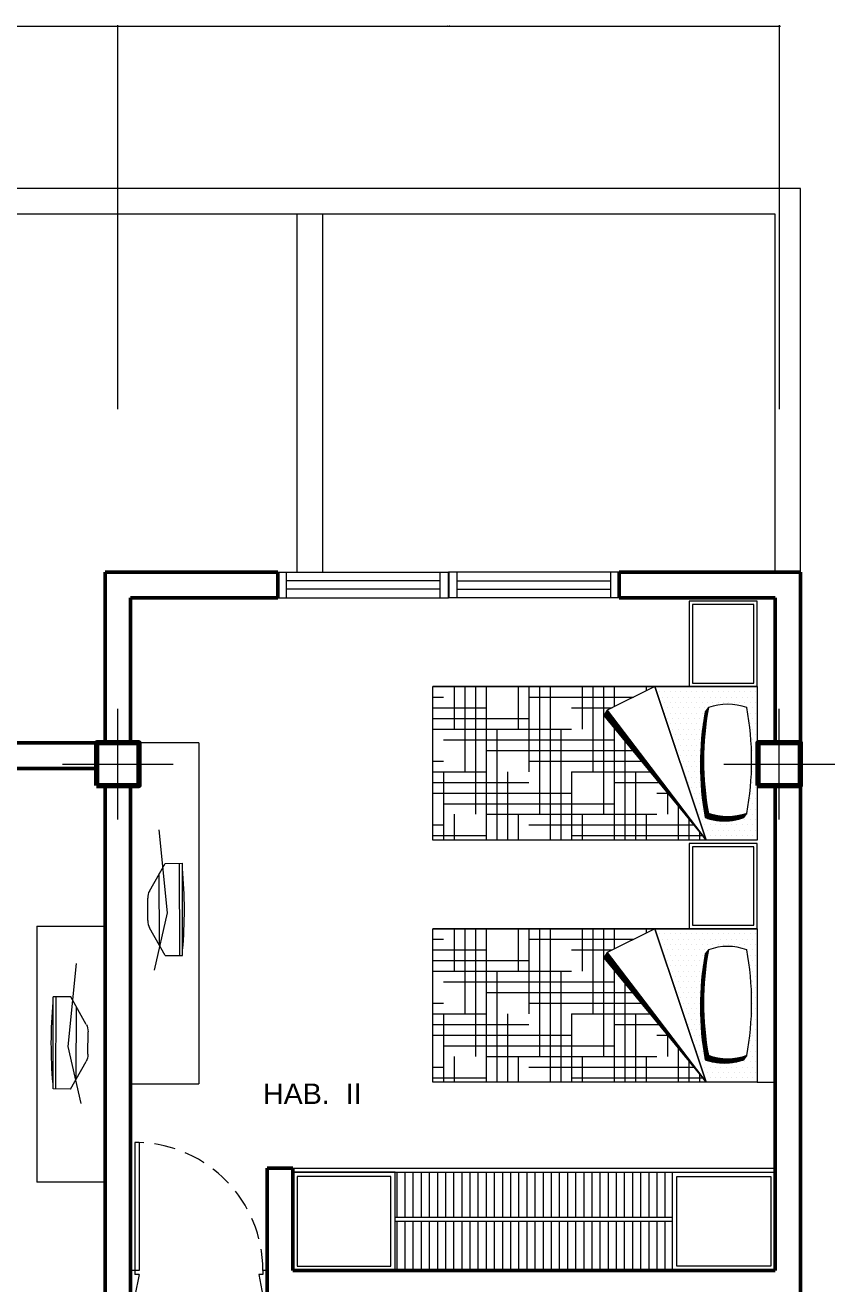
# Model space of a CAD drawing. Extents: x -454308 to 890911, y -14103 to 1343694.
# Drawn here: x 205667.9 to 205810.2, y 659049.2 to 659270.5 of the extents above; entities that cross this region are included whole.
import ezdxf

# ---------------------------------------------------------------- set-up
doc = ezdxf.new("R2010")
doc.units = 0
doc.header["$MEASUREMENT"] = 0
doc.header["$PDMODE"] = 32
doc.linetypes.add('HIDDEN2', pattern=[0.1875, 0.125, -0.0625])
for name, color, linetype, lineweight in [('columnas', 1, 'Continuous', 70), ('cotas', 142, 'Continuous', 9), ('EJES', 8, 'Continuous', 5), ('Mobiliario', 7, 'Continuous', 9), ('paredes', 20, 'Continuous', 50), ('PUERTAS', 7, 'Continuous', 20), ('TEXTO', 7, 'Continuous', 15), ('textura', 250, 'Continuous', 13), ('VENTANAS', 7, 'Continuous', 20)]:
    doc.layers.add(name, color=color, linetype=linetype, lineweight=lineweight)
doc.styles.add('ARIAL', font='arial.ttf')
doc.styles.add('gama_50_s', font='arial.ttf', dxfattribs={"height": 0.14})
doc.dimstyles.new('OI_1-50', dxfattribs={"dimtxt": 4, "dimasz": 0.08, "dimexe": 0.25, "dimexo": 0.25, "dimgap": 0.05, "dimtad": 2, "dimzin": 4, "dimtxsty": 'gama_50_s', "dimblk": 'ARCHTICK', "dimcen": 0.05, "dimdle": 0.2, "dimclrd": 256, "dimclre": 256, "dimclrt": 256, "dimadec": 4, "dimazin": 0, "dimtfac": 0.5, "dimtix": 1, "dimtmove": 1, "dimatfit": 3, "dimldrblk": 'DOTSMALL', "dimfxl": 0.05, "dimlwd": -1, "dimlwe": -1, "dimarcsym": 0})

# ---------------------------------------------------------------- blocks, each defined once
blk = doc.blocks.new('Plt-Pta-080-izq-x15')
at = {"layer": 'PUERTAS'}
for p, q in [((-0.775, 0.7496), (-0.775, 0)), ((-0.75, 0.7496), (-0.775, 0.7496)), ((-0.75, 0.7496), (-0.75, 0)), ((-0.775, 0), (-0.8, 0)), ((-0.775, 0), (-0.775, -0.025)), ((-0.75, 0), (-0.775, 0)), ((-0.025, 0), (-0.025, -0.025)), ((0, 0), (-0.025, 0)), ((-0.75, -0.025), (-0.775, -0.025)), ((-0.75, -0.025), (-0.775, -0.15)), ((-0.025, -0.025), (-0.05, -0.025)), ((-0.05, -0.025), (-0.025, -0.15)), ((-0.775, -0.15), (-0.8, -0.15)), ((0, -0.15), (-0.025, -0.15))]:
    blk.add_line(p, q, dxfattribs=at)
at = {"layer": 'PUERTAS', "linetype": 'HIDDEN2'}
blk.add_arc((-0.775, 0), 0.75, 0, 88.08979, dxfattribs=at)
blk = doc.blocks.new('*X394')
at = {"color": 0}
for p, q in [((8.375, 5), (8.375, 5.7694)), ((8.2675, 5.6875), (8.4007, 5.6875)), ((8.3125, 4.75), (8.3125, 5.7218)), ((8.3496, 5.75), (8.4007, 5.75)), ((8.1854, 5.625), (8.4007, 5.625)), ((8.1033, 5.5625), (8.25, 5.5625)), ((8.125, 5.5), (8.125, 5.579)), ((8, 5), (8, 5.4839)), ((8.0625, 5.25), (8.0625, 5.5314)), ((8.25, 4.5), (8.25, 5.5)), ((7.5007, 5.4375), (7.5262, 5.4375)), ((7.875, 4.5), (7.875, 5.3887)), ((7.9375, 4.75), (7.9375, 5.4363)), ((8.25, 5.4375), (8.4007, 5.4375)), ((7.5625, 4.75), (7.5625, 5.3644)), ((8, 5.375), (8.4007, 5.375)), ((7.5007, 5.25), (7.6193, 5.25)), ((7.6928, 5.25), (8.4007, 5.25)), ((7.7749, 5.3125), (8.4007, 5.3125)), ((7.8125, 4.25), (7.8125, 5.25)), ((8.1875, 4.25), (8.1875, 5.25)), ((7.5007, 5.1875), (8.25, 5.1875)), ((7.625, 5), (7.625, 5.2386)), ((7.5007, 5.125), (8, 5.125)), ((7.5007, 5.0625), (7.75, 5.0625)), ((8.25, 5.0625), (8.4007, 5.0625)), ((7.75, 4.1889), (7.75, 5)), ((8, 5), (8.4007, 5)), ((8.125, 4.1889), (8.125, 5)), ((7.5007, 4.875), (8.4007, 4.875)), ((7.75, 4.9375), (8.4007, 4.9375)), ((7.5007, 4.8125), (8.25, 4.8125)), ((7.5007, 4.75), (8, 4.75)), ((7.6875, 4.1889), (7.6875, 4.75)), ((8.0625, 4.1889), (8.0625, 4.75)), ((7.5007, 4.6875), (7.75, 4.6875)), ((8.25, 4.6875), (8.4007, 4.6875)), ((8, 4.625), (8.4007, 4.625)), ((7.75, 4.5625), (8.4007, 4.5625)), ((7.5007, 4.5), (8.4007, 4.5)), ((7.5007, 4.4375), (8.25, 4.4375)), ((7.625, 4.1889), (7.625, 4.5)), ((8, 4.1889), (8, 4.5)), ((8.375, 4.1889), (8.375, 4.5)), ((7.5007, 4.375), (8, 4.375)), ((7.5007, 4.3125), (7.75, 4.3125)), ((8.25, 4.3125), (8.4007, 4.3125)), ((7.5625, 4.1889), (7.5625, 4.25)), ((7.9375, 4.1889), (7.9375, 4.25)), ((8, 4.25), (8.4007, 4.25)), ((8.3125, 4.1889), (8.3125, 4.25))]:
    blk.add_line(p, q, dxfattribs=at)
blk = doc.blocks.new('*X393')
at = {"color": 0}
for p, q in [((7.53125, 6.078125), (7.53125, 6.078125)), ((7.5625, 6.0625), (7.5625, 6.0625)), ((7.59375, 6.078125), (7.59375, 6.078125)), ((7.625, 6.0625), (7.625, 6.0625)), ((7.65625, 6.078125), (7.65625, 6.078125)), ((7.6875, 6.0625), (7.6875, 6.0625)), ((7.71875, 6.078125), (7.71875, 6.078125)), ((7.75, 6.0625), (7.75, 6.0625)), ((7.78125, 6.078125), (7.78125, 6.078125)), ((7.8125, 6.0625), (7.8125, 6.0625)), ((7.84375, 6.078125), (7.84375, 6.078125)), ((7.875, 6.0625), (7.875, 6.0625)), ((7.90625, 6.078125), (7.90625, 6.078125)), ((7.9375, 6.0625), (7.9375, 6.0625)), ((7.96875, 6.078125), (7.96875, 6.078125)), ((8, 6.0625), (8, 6.0625)), ((8.03125, 6.078125), (8.03125, 6.078125)), ((8.0625, 6.0625), (8.0625, 6.0625)), ((8.09375, 6.078125), (8.09375, 6.078125)), ((8.125, 6.0625), (8.125, 6.0625)), ((8.15625, 6.078125), (8.15625, 6.078125)), ((8.1875, 6.0625), (8.1875, 6.0625)), ((8.21875, 6.078125), (8.21875, 6.078125)), ((8.25, 6.0625), (8.25, 6.0625)), ((8.28125, 6.078125), (8.28125, 6.078125)), ((8.3125, 6.0625), (8.3125, 6.0625)), ((8.34375, 6.078125), (8.34375, 6.078125)), ((8.375, 6.0625), (8.375, 6.0625)), ((7.53125, 6.046875), (7.53125, 6.046875)), ((7.53125, 6.015625), (7.53125, 6.015625)), ((7.53125, 5.984375), (7.53125, 5.984375)), ((7.5625, 6.03125), (7.5625, 6.03125)), ((7.5625, 6), (7.5625, 6)), ((7.59375, 6.046875), (7.59375, 6.046875)), ((7.59375, 6.015625), (7.59375, 6.015625)), ((7.59375, 5.984375), (7.59375, 5.984375)), ((7.625, 6.03125), (7.625, 6.03125)), ((7.65625, 6.046875), (7.65625, 6.046875)), ((7.71875, 6.046875), (7.71875, 6.046875)), ((8.15625, 6.046875), (8.15625, 6.046875)), ((8.21875, 6.046875), (8.21875, 6.046875)), ((8.25, 6.03125), (8.25, 6.03125)), ((8.28125, 6.046875), (8.28125, 6.046875)), ((8.28125, 6.015625), (8.28125, 6.015625)), ((8.28125, 5.984375), (8.28125, 5.984375)), ((8.3125, 6.03125), (8.3125, 6.03125)), ((8.3125, 6), (8.3125, 6)), ((8.34375, 6.046875), (8.34375, 6.046875)), ((8.34375, 6.015625), (8.34375, 6.015625)), ((8.34375, 5.984375), (8.34375, 5.984375)), ((8.375, 6.03125), (8.375, 6.03125)), ((8.375, 6), (8.375, 6)), ((7.53125, 5.953125), (7.53125, 5.953125)), ((7.53125, 5.921875), (7.53125, 5.921875)), ((7.5625, 5.96875), (7.5625, 5.96875)), ((7.5625, 5.9375), (7.5625, 5.9375)), ((7.5625, 5.90625), (7.5625, 5.90625)), ((7.59375, 5.953125), (7.59375, 5.953125)), ((7.59375, 5.921875), (7.59375, 5.921875)), ((8.3125, 5.96875), (8.3125, 5.96875)), ((8.3125, 5.9375), (8.3125, 5.9375)), ((8.3125, 5.90625), (8.3125, 5.90625)), ((8.34375, 5.953125), (8.34375, 5.953125)), ((8.34375, 5.921875), (8.34375, 5.921875)), ((8.375, 5.96875), (8.375, 5.96875)), ((8.375, 5.9375), (8.375, 5.9375)), ((8.375, 5.90625), (8.375, 5.90625)), ((7.53125, 5.890625), (7.53125, 5.890625)), ((7.53125, 5.859375), (7.53125, 5.859375)), ((7.5625, 5.875), (7.5625, 5.875)), ((7.5625, 5.84375), (7.5625, 5.84375)), ((7.59375, 5.890625), (7.59375, 5.890625)), ((7.59375, 5.859375), (7.59375, 5.859375)), ((8.3125, 5.875), (8.3125, 5.875)), ((8.3125, 5.84375), (8.3125, 5.84375)), ((8.34375, 5.890625), (8.34375, 5.890625)), ((8.34375, 5.859375), (8.34375, 5.859375)), ((8.375, 5.875), (8.375, 5.875)), ((8.375, 5.84375), (8.375, 5.84375)), ((7.53125, 5.828125), (7.53125, 5.828125)), ((7.53125, 5.796875), (7.53125, 5.796875)), ((7.53125, 5.765625), (7.53125, 5.765625)), ((7.5625, 5.8125), (7.5625, 5.8125)), ((7.5625, 5.78125), (7.5625, 5.78125)), ((7.59375, 5.828125), (7.59375, 5.828125)), ((7.59375, 5.796875), (7.59375, 5.796875)), ((7.59375, 5.765625), (7.59375, 5.765625)), ((7.625, 5.78125), (7.625, 5.78125)), ((7.65625, 5.765625), (7.65625, 5.765625)), ((7.71875, 5.765625), (7.71875, 5.765625)), ((8.15625, 5.765625), (8.15625, 5.765625)), ((8.21875, 5.765625), (8.21875, 5.765625)), ((8.28125, 5.796875), (8.28125, 5.796875)), ((8.28125, 5.765625), (8.28125, 5.765625)), ((8.3125, 5.8125), (8.3125, 5.8125)), ((8.3125, 5.78125), (8.3125, 5.78125)), ((8.34375, 5.828125), (8.34375, 5.828125)), ((8.34375, 5.796875), (8.34375, 5.796875)), ((8.375, 5.8125), (8.375, 5.8125)), ((8.375, 5.78125), (8.375, 5.78125)), ((7.53125, 5.734375), (7.53125, 5.734375)), ((7.53125, 5.703125), (7.53125, 5.703125)), ((7.5625, 5.75), (7.5625, 5.75)), ((7.5625, 5.71875), (7.5625, 5.71875)), ((7.5625, 5.6875), (7.5625, 5.6875)), ((7.59375, 5.734375), (7.59375, 5.734375)), ((7.59375, 5.703125), (7.59375, 5.703125)), ((7.625, 5.75), (7.625, 5.75)), ((7.625, 5.71875), (7.625, 5.71875)), ((7.625, 5.6875), (7.625, 5.6875)), ((7.65625, 5.734375), (7.65625, 5.734375)), ((7.65625, 5.703125), (7.65625, 5.703125)), ((7.6875, 5.75), (7.6875, 5.75)), ((7.6875, 5.71875), (7.6875, 5.71875)), ((7.6875, 5.6875), (7.6875, 5.6875)), ((7.71875, 5.734375), (7.71875, 5.734375)), ((7.71875, 5.703125), (7.71875, 5.703125)), ((7.75, 5.75), (7.75, 5.75)), ((7.75, 5.71875), (7.75, 5.71875)), ((7.75, 5.6875), (7.75, 5.6875)), ((7.78125, 5.734375), (7.78125, 5.734375)), ((7.78125, 5.703125), (7.78125, 5.703125)), ((7.8125, 5.75), (7.8125, 5.75)), ((7.8125, 5.71875), (7.8125, 5.71875)), ((7.8125, 5.6875), (7.8125, 5.6875)), ((7.84375, 5.734375), (7.84375, 5.734375)), ((7.84375, 5.703125), (7.84375, 5.703125)), ((7.875, 5.75), (7.875, 5.75)), ((7.875, 5.71875), (7.875, 5.71875)), ((7.875, 5.6875), (7.875, 5.6875)), ((7.90625, 5.734375), (7.90625, 5.734375)), ((7.90625, 5.703125), (7.90625, 5.703125)), ((7.9375, 5.75), (7.9375, 5.75)), ((7.9375, 5.71875), (7.9375, 5.71875)), ((7.9375, 5.6875), (7.9375, 5.6875)), ((7.96875, 5.734375), (7.96875, 5.734375)), ((7.96875, 5.703125), (7.96875, 5.703125)), ((8, 5.75), (8, 5.75)), ((8, 5.71875), (8, 5.71875)), ((8, 5.6875), (8, 5.6875)), ((8.03125, 5.734375), (8.03125, 5.734375)), ((8.03125, 5.703125), (8.03125, 5.703125)), ((8.0625, 5.75), (8.0625, 5.75)), ((8.0625, 5.71875), (8.0625, 5.71875)), ((8.0625, 5.6875), (8.0625, 5.6875)), ((8.09375, 5.734375), (8.09375, 5.734375)), ((8.09375, 5.703125), (8.09375, 5.703125)), ((8.125, 5.75), (8.125, 5.75)), ((8.125, 5.71875), (8.125, 5.71875)), ((8.15625, 5.734375), (8.15625, 5.734375)), ((8.1875, 5.75), (8.1875, 5.75)), ((8.1875, 5.71875), (8.1875, 5.71875)), ((8.21875, 5.734375), (8.21875, 5.734375)), ((8.25, 5.75), (8.25, 5.75)), ((7.53125, 5.671875), (7.53125, 5.671875)), ((7.53125, 5.640625), (7.53125, 5.640625)), ((7.53125, 5.609375), (7.53125, 5.609375)), ((7.5625, 5.65625), (7.5625, 5.65625)), ((7.5625, 5.625), (7.5625, 5.625)), ((7.59375, 5.671875), (7.59375, 5.671875)), ((7.59375, 5.640625), (7.59375, 5.640625)), ((7.59375, 5.609375), (7.59375, 5.609375)), ((7.625, 5.65625), (7.625, 5.65625)), ((7.625, 5.625), (7.625, 5.625)), ((7.65625, 5.671875), (7.65625, 5.671875)), ((7.65625, 5.640625), (7.65625, 5.640625)), ((7.65625, 5.609375), (7.65625, 5.609375)), ((7.6875, 5.65625), (7.6875, 5.65625)), ((7.6875, 5.625), (7.6875, 5.625)), ((7.71875, 5.671875), (7.71875, 5.671875)), ((7.71875, 5.640625), (7.71875, 5.640625)), ((7.71875, 5.609375), (7.71875, 5.609375)), ((7.75, 5.65625), (7.75, 5.65625)), ((7.75, 5.625), (7.75, 5.625)), ((7.78125, 5.671875), (7.78125, 5.671875)), ((7.78125, 5.640625), (7.78125, 5.640625)), ((7.78125, 5.609375), (7.78125, 5.609375)), ((7.8125, 5.65625), (7.8125, 5.65625)), ((7.8125, 5.625), (7.8125, 5.625)), ((7.84375, 5.671875), (7.84375, 5.671875)), ((7.84375, 5.640625), (7.84375, 5.640625)), ((7.84375, 5.609375), (7.84375, 5.609375)), ((7.875, 5.65625), (7.875, 5.65625)), ((7.875, 5.625), (7.875, 5.625)), ((7.90625, 5.671875), (7.90625, 5.671875)), ((7.90625, 5.640625), (7.90625, 5.640625)), ((7.9375, 5.65625), (7.9375, 5.65625)), ((7.96875, 5.671875), (7.96875, 5.671875)), ((8, 5.65625), (8, 5.65625)), ((8.03125, 5.671875), (8.03125, 5.671875)), ((7.53125, 5.578125), (7.53125, 5.578125)), ((7.53125, 5.546875), (7.53125, 5.546875)), ((7.5625, 5.59375), (7.5625, 5.59375)), ((7.5625, 5.5625), (7.5625, 5.5625)), ((7.59375, 5.578125), (7.59375, 5.578125)), ((7.59375, 5.546875), (7.59375, 5.546875)), ((7.625, 5.59375), (7.625, 5.59375)), ((7.625, 5.5625), (7.625, 5.5625)), ((7.65625, 5.578125), (7.65625, 5.578125)), ((7.65625, 5.546875), (7.65625, 5.546875)), ((7.6875, 5.59375), (7.6875, 5.59375)), ((7.6875, 5.5625), (7.6875, 5.5625)), ((7.71875, 5.578125), (7.71875, 5.578125)), ((7.75, 5.59375), (7.75, 5.59375)), ((7.8125, 5.59375), (7.8125, 5.59375)), ((7.53125, 5.515625), (7.53125, 5.515625)), ((7.5625, 5.53125), (7.5625, 5.53125)), ((7.625, 5.53125), (7.625, 5.53125))]:
    blk.add_line(p, q, dxfattribs=at)
blk = doc.blocks.new('*X392')
at = {"color": 0}
for p, q in [((5.48, 6.5319), (5.48, 6.5336)), ((5.485, 6.5168), (5.485, 6.5299)), ((5.49, 6.4984), (5.49, 6.5262)), ((5.495, 6.4735), (5.495, 6.5224)), ((5.5, 6.2904), (5.5, 6.5187)), ((5.505, 6.2953), (5.505, 6.5118)), ((5.51, 6.3108), (5.51, 6.4963)), ((5.515, 6.3298), (5.515, 6.4773)), ((5.52, 6.3564), (5.52, 6.4507)), ((5.495, 6.2895), (5.495, 6.3701)), ((4.86, 6.3086), (4.86, 6.3091)), ((4.865, 6.3048), (4.865, 6.3082)), ((4.87, 6.3011), (4.87, 6.3073)), ((4.875, 6.2973), (4.875, 6.3064)), ((4.88, 6.2936), (4.88, 6.3055)), ((4.885, 6.2907), (4.885, 6.3047)), ((4.89, 6.2898), (4.89, 6.3038)), ((4.895, 6.2889), (4.895, 6.303)), ((4.9, 6.2881), (4.9, 6.3022)), ((4.905, 6.2872), (4.905, 6.3014)), ((4.91, 6.2863), (4.91, 6.3007)), ((4.915, 6.2855), (4.915, 6.2999)), ((4.92, 6.2847), (4.92, 6.2991)), ((4.925, 6.2839), (4.925, 6.2984)), ((4.93, 6.2831), (4.93, 6.2977)), ((4.935, 6.2823), (4.935, 6.297)), ((4.94, 6.2816), (4.94, 6.2963)), ((4.945, 6.2808), (4.945, 6.2956)), ((4.95, 6.2801), (4.95, 6.295)), ((4.955, 6.2794), (4.955, 6.2943)), ((4.96, 6.2787), (4.96, 6.2937)), ((4.965, 6.278), (4.965, 6.2931)), ((4.97, 6.2773), (4.97, 6.2925)), ((4.975, 6.2767), (4.975, 6.2919)), ((4.98, 6.276), (4.98, 6.2914)), ((4.985, 6.2754), (4.985, 6.2908)), ((4.99, 6.2748), (4.99, 6.2903)), ((4.995, 6.2742), (4.995, 6.2898)), ((5, 6.2736), (5, 6.2893)), ((5.005, 6.2731), (5.005, 6.2888)), ((5.01, 6.2725), (5.01, 6.2883)), ((5.015, 6.272), (5.015, 6.2878)), ((5.02, 6.2715), (5.02, 6.2874)), ((5.025, 6.271), (5.025, 6.287)), ((5.03, 6.2705), (5.03, 6.2865)), ((5.035, 6.27), (5.035, 6.2861)), ((5.04, 6.2696), (5.04, 6.2858)), ((5.045, 6.2691), (5.045, 6.2854)), ((5.05, 6.2687), (5.05, 6.285)), ((5.055, 6.2683), (5.055, 6.2847)), ((5.06, 6.2679), (5.06, 6.2844)), ((5.065, 6.2675), (5.065, 6.284)), ((5.07, 6.2671), (5.07, 6.2837)), ((5.075, 6.2668), (5.075, 6.2835)), ((5.08, 6.2664), (5.08, 6.2832)), ((5.085, 6.2661), (5.085, 6.2829)), ((5.09, 6.2658), (5.09, 6.2827)), ((5.095, 6.2655), (5.095, 6.2825)), ((5.1, 6.2652), (5.1, 6.2823)), ((5.105, 6.2649), (5.105, 6.2821)), ((5.11, 6.2647), (5.11, 6.2819)), ((5.115, 6.2644), (5.115, 6.2817)), ((5.12, 6.2642), (5.12, 6.2816)), ((5.125, 6.264), (5.125, 6.2814)), ((5.13, 6.2638), (5.13, 6.2813)), ((5.135, 6.2636), (5.135, 6.2812)), ((5.14, 6.2635), (5.14, 6.2811)), ((5.145, 6.2633), (5.145, 6.281)), ((5.15, 6.2632), (5.15, 6.281)), ((5.155, 6.2631), (5.155, 6.2809)), ((5.16, 6.263), (5.16, 6.2809)), ((5.165, 6.2629), (5.165, 6.2809)), ((5.17, 6.2628), (5.17, 6.2809)), ((5.175, 6.2627), (5.175, 6.2809)), ((5.18, 6.2627), (5.18, 6.2809)), ((5.185, 6.2627), (5.185, 6.2809)), ((5.19, 6.2626), (5.19, 6.281)), ((5.195, 6.2626), (5.195, 6.2811)), ((5.2, 6.2627), (5.2, 6.2811)), ((5.205, 6.2627), (5.205, 6.2812)), ((5.21, 6.2627), (5.21, 6.2814)), ((5.215, 6.2628), (5.215, 6.2815)), ((5.22, 6.2628), (5.22, 6.2816)), ((5.225, 6.2629), (5.225, 6.2818)), ((5.23, 6.263), (5.23, 6.2819)), ((5.235, 6.2631), (5.235, 6.2821)), ((5.24, 6.2633), (5.24, 6.2823)), ((5.245, 6.2634), (5.245, 6.2825)), ((5.25, 6.2636), (5.25, 6.2828)), ((5.255, 6.2638), (5.255, 6.283)), ((5.26, 6.2639), (5.26, 6.2833)), ((5.265, 6.2641), (5.265, 6.2836)), ((5.27, 6.2644), (5.27, 6.2838)), ((5.275, 6.2646), (5.275, 6.2841)), ((5.28, 6.2648), (5.28, 6.2845)), ((5.285, 6.2651), (5.285, 6.2848)), ((5.29, 6.2654), (5.29, 6.2851)), ((5.295, 6.2657), (5.295, 6.2855)), ((5.3, 6.266), (5.3, 6.2859)), ((5.305, 6.2663), (5.305, 6.2863)), ((5.31, 6.2666), (5.31, 6.2867)), ((5.315, 6.267), (5.315, 6.2871)), ((5.32, 6.2673), (5.32, 6.2875)), ((5.325, 6.2677), (5.325, 6.288)), ((5.33, 6.2681), (5.33, 6.2885)), ((5.335, 6.2685), (5.335, 6.2889)), ((5.34, 6.2689), (5.34, 6.2894)), ((5.345, 6.2694), (5.345, 6.29)), ((5.35, 6.2698), (5.35, 6.2905)), ((5.355, 6.2703), (5.355, 6.291)), ((5.36, 6.2708), (5.36, 6.2916)), ((5.365, 6.2713), (5.365, 6.2921)), ((5.37, 6.2718), (5.37, 6.2927)), ((5.375, 6.2723), (5.375, 6.2933)), ((5.38, 6.2729), (5.38, 6.2939)), ((5.385, 6.2734), (5.385, 6.2946)), ((5.39, 6.274), (5.39, 6.2952)), ((5.395, 6.2746), (5.395, 6.2959)), ((5.4, 6.2752), (5.4, 6.2966)), ((5.405, 6.2758), (5.405, 6.2972)), ((5.41, 6.2764), (5.41, 6.2979)), ((5.415, 6.2771), (5.415, 6.2987)), ((5.42, 6.2777), (5.42, 6.2994)), ((5.425, 6.2784), (5.425, 6.3002)), ((5.43, 6.2791), (5.43, 6.3009)), ((5.435, 6.2798), (5.435, 6.3017)), ((5.44, 6.2805), (5.44, 6.3025)), ((5.445, 6.2813), (5.445, 6.3033)), ((5.45, 6.282), (5.45, 6.3041)), ((5.455, 6.2828), (5.455, 6.305)), ((5.46, 6.2836), (5.46, 6.3058)), ((5.465, 6.2844), (5.465, 6.3067)), ((5.47, 6.2852), (5.47, 6.3076)), ((5.475, 6.286), (5.475, 6.3085)), ((5.48, 6.2869), (5.48, 6.3116)), ((5.485, 6.2877), (5.485, 6.3267)), ((5.49, 6.2886), (5.49, 6.3451))]:
    blk.add_line(p, q, dxfattribs=at)
blk = doc.blocks.new('*X395')
at = {"color": 0}
for p, q in [((8.36, 5.7555), (8.36, 5.7579)), ((8.365, 5.7596), (8.365, 5.7617)), ((8.37, 5.7637), (8.37, 5.7656)), ((8.375, 5.7678), (8.375, 5.7694)), ((8.38, 5.7719), (8.38, 5.7732)), ((8.385, 5.776), (8.385, 5.777)), ((8.39, 5.7801), (8.39, 5.7808)), ((8.395, 5.7843), (8.395, 5.7846)), ((8.4, 5.7884), (8.4, 5.7884)), ((8.26, 5.6735), (8.26, 5.6818)), ((8.265, 5.6776), (8.265, 5.6856)), ((8.27, 5.6817), (8.27, 5.6894)), ((8.275, 5.6858), (8.275, 5.6932)), ((8.28, 5.6899), (8.28, 5.697)), ((8.285, 5.694), (8.285, 5.7008)), ((8.29, 5.6981), (8.29, 5.7046)), ((8.295, 5.7022), (8.295, 5.7085)), ((8.3, 5.7063), (8.3, 5.7123)), ((8.305, 5.7104), (8.305, 5.7161)), ((8.31, 5.7145), (8.31, 5.7199)), ((8.315, 5.7186), (8.315, 5.7237)), ((8.32, 5.7227), (8.32, 5.7275)), ((8.325, 5.7268), (8.325, 5.7313)), ((8.33, 5.7309), (8.33, 5.7351)), ((8.335, 5.735), (8.335, 5.7389)), ((8.34, 5.7391), (8.34, 5.7427)), ((8.345, 5.7432), (8.345, 5.7465)), ((8.35, 5.7473), (8.35, 5.7503)), ((8.355, 5.7514), (8.355, 5.7541)), ((8.165, 5.5955), (8.165, 5.6095)), ((8.17, 5.5996), (8.17, 5.6133)), ((8.175, 5.6037), (8.175, 5.6171)), ((8.18, 5.6078), (8.18, 5.6209)), ((8.185, 5.6119), (8.185, 5.6247)), ((8.19, 5.616), (8.19, 5.6285)), ((8.195, 5.6201), (8.195, 5.6323)), ((8.2, 5.6242), (8.2, 5.6361)), ((8.205, 5.6283), (8.205, 5.6399)), ((8.21, 5.6324), (8.21, 5.6437)), ((8.215, 5.6365), (8.215, 5.6475)), ((8.22, 5.6406), (8.22, 5.6513)), ((8.225, 5.6447), (8.225, 5.6552)), ((8.23, 5.6488), (8.23, 5.659)), ((8.235, 5.6529), (8.235, 5.6628)), ((8.24, 5.657), (8.24, 5.6666)), ((8.245, 5.6612), (8.245, 5.6704)), ((8.25, 5.6653), (8.25, 5.6742)), ((8.255, 5.6694), (8.255, 5.678)), ((8.07, 5.5175), (8.07, 5.5371)), ((8.075, 5.5216), (8.075, 5.541)), ((8.08, 5.5257), (8.08, 5.5448)), ((8.085, 5.5298), (8.085, 5.5486)), ((8.09, 5.534), (8.09, 5.5524)), ((8.095, 5.5381), (8.095, 5.5562)), ((8.1, 5.5422), (8.1, 5.56)), ((8.105, 5.5463), (8.105, 5.5638)), ((8.11, 5.5504), (8.11, 5.5676)), ((8.115, 5.5545), (8.115, 5.5714)), ((8.12, 5.5586), (8.12, 5.5752)), ((8.125, 5.5627), (8.125, 5.579)), ((8.13, 5.5668), (8.13, 5.5828)), ((8.135, 5.5709), (8.135, 5.5866)), ((8.14, 5.575), (8.14, 5.5904)), ((8.145, 5.5791), (8.145, 5.5942)), ((8.15, 5.5832), (8.15, 5.5981)), ((8.155, 5.5873), (8.155, 5.6019)), ((8.16, 5.5914), (8.16, 5.6057)), ((7.97, 5.4355), (7.97, 5.461)), ((7.975, 5.4396), (7.975, 5.4648)), ((7.98, 5.4437), (7.98, 5.4686)), ((7.985, 5.4478), (7.985, 5.4724)), ((7.99, 5.4519), (7.99, 5.4762)), ((7.995, 5.456), (7.995, 5.48)), ((8, 5.4601), (8, 5.4839)), ((8.005, 5.4642), (8.005, 5.4877)), ((8.01, 5.4683), (8.01, 5.4915)), ((8.015, 5.4724), (8.015, 5.4953)), ((8.02, 5.4765), (8.02, 5.4991)), ((8.025, 5.4806), (8.025, 5.5029)), ((8.03, 5.4847), (8.03, 5.5067)), ((8.035, 5.4888), (8.035, 5.5105)), ((8.04, 5.4929), (8.04, 5.5143)), ((8.045, 5.497), (8.045, 5.5181)), ((8.05, 5.5011), (8.05, 5.5219)), ((8.055, 5.5052), (8.055, 5.5257)), ((8.06, 5.5093), (8.06, 5.5295)), ((8.065, 5.5134), (8.065, 5.5333)), ((7.875, 5.3575), (7.875, 5.3887)), ((7.88, 5.3616), (7.88, 5.3925)), ((7.885, 5.3657), (7.885, 5.3963)), ((7.89, 5.3698), (7.89, 5.4001)), ((7.895, 5.3739), (7.895, 5.4039)), ((7.9, 5.378), (7.9, 5.4077)), ((7.905, 5.3821), (7.905, 5.4115)), ((7.91, 5.3862), (7.91, 5.4153)), ((7.915, 5.3903), (7.915, 5.4191)), ((7.92, 5.3944), (7.92, 5.4229)), ((7.925, 5.3985), (7.925, 5.4267)), ((7.93, 5.4026), (7.93, 5.4306)), ((7.935, 5.4068), (7.935, 5.4344)), ((7.94, 5.4109), (7.94, 5.4382)), ((7.945, 5.415), (7.945, 5.442)), ((7.95, 5.4191), (7.95, 5.4458)), ((7.955, 5.4232), (7.955, 5.4496)), ((7.96, 5.4273), (7.96, 5.4534)), ((7.965, 5.4314), (7.965, 5.4572)), ((7.78, 5.2795), (7.78, 5.3164)), ((7.785, 5.2837), (7.785, 5.3202)), ((7.79, 5.2878), (7.79, 5.324)), ((7.795, 5.2919), (7.795, 5.3278)), ((7.8, 5.296), (7.8, 5.3316)), ((7.805, 5.3001), (7.805, 5.3354)), ((7.81, 5.3042), (7.81, 5.3392)), ((7.815, 5.3083), (7.815, 5.343)), ((7.82, 5.3124), (7.82, 5.3468)), ((7.825, 5.3165), (7.825, 5.3506)), ((7.83, 5.3206), (7.83, 5.3544)), ((7.835, 5.3247), (7.835, 5.3582)), ((7.84, 5.3288), (7.84, 5.362)), ((7.845, 5.3329), (7.845, 5.3658)), ((7.85, 5.337), (7.85, 5.3696)), ((7.855, 5.3411), (7.855, 5.3735)), ((7.86, 5.3452), (7.86, 5.3773)), ((7.865, 5.3493), (7.865, 5.3811)), ((7.87, 5.3534), (7.87, 5.3849)), ((7.68, 5.1975), (7.68, 5.2402)), ((7.685, 5.2016), (7.685, 5.244)), ((7.69, 5.2057), (7.69, 5.2478)), ((7.695, 5.2098), (7.695, 5.2516)), ((7.7, 5.2139), (7.7, 5.2554)), ((7.705, 5.218), (7.705, 5.2593)), ((7.71, 5.2221), (7.71, 5.2631)), ((7.715, 5.2262), (7.715, 5.2669)), ((7.72, 5.2303), (7.72, 5.2707)), ((7.725, 5.2344), (7.725, 5.2745)), ((7.73, 5.2385), (7.73, 5.2783)), ((7.735, 5.2426), (7.735, 5.2821)), ((7.74, 5.2467), (7.74, 5.2859)), ((7.745, 5.2508), (7.745, 5.2897)), ((7.75, 5.2549), (7.75, 5.2935)), ((7.755, 5.259), (7.755, 5.2973)), ((7.76, 5.2631), (7.76, 5.3011)), ((7.765, 5.2672), (7.765, 5.3049)), ((7.77, 5.2713), (7.77, 5.3087)), ((7.775, 5.2754), (7.775, 5.3125)), ((7.64, 5.2091), (7.64, 5.2098)), ((7.645, 5.206), (7.645, 5.2136)), ((7.65, 5.2029), (7.65, 5.2174)), ((7.655, 5.1998), (7.655, 5.2212)), ((7.66, 5.1967), (7.66, 5.225)), ((7.665, 5.1936), (7.665, 5.2288)), ((7.67, 5.1905), (7.67, 5.2326)), ((7.675, 5.1934), (7.675, 5.2364))]:
    blk.add_line(p, q, dxfattribs=at)
blk = doc.blocks.new('Plt-Cama04')
at = {"layer": 'Mobiliario'}
for p, q in [((0, 0), (0, -1.9)), ((0, 0), (0.9, 0)), ((0, -0.6), (0.9, -0.3)), ((0.1388, -0.8795), (0.9, -0.3)), ((0, -0.6), (0.1388, -0.8795))]:
    blk.add_line(p, q, dxfattribs=at)
for points in [[(0, -0.6), (0, 0), (0.9, 0), (0.9, -0.3)], [(0, -0.6), (0.1388, -0.8795), (0.9, -0.3), (0.9, -1.9), (0, -1.9)], [(0.1388, -0.8795), (0.1702, -0.8989), (0.9, -0.3)]]:
    blk.add_lwpolyline(points, close=True, dxfattribs=at)
for points in [[(0.1236, -0.2866, 0.091612), (0.7437, -0.2866, 0.177353), (0.7437, -0.0616, 0.091612), (0.1236, -0.0616, 0.177353)], [(0.1236, -0.2866), (0.1479, -0.3048, 0.091612), (0.768, -0.3048, 0.177353), (0.768, -0.0798), (0.7437, -0.0616, -0.177353), (0.7437, -0.2866, -0.091612)]]:
    blk.add_lwpolyline(points, format="xyb", close=True, dxfattribs=at)
for name, p in [('*X393', (-7.5007, -6.0889)), ('*X392', (-4.7355, -6.5958)), ('*X395', (-7.5007, -6.0889))]:
    blk.add_blockref(name, p, dxfattribs=at)
at = {"layer": 'Mobiliario', "color": 8}
blk.add_blockref('*X394', (-7.5007, -6.0889), dxfattribs=at)
blk = doc.blocks.new('Tv')
at = {"layer": 'Mobiliario'}
for p, q in [((-0.2102, 0.0518), (-0.0748, 0.1871)), ((-0.0395, 0.2018), (0.0691, 0.2018)), ((0.1045, 0.1871), (0.2398, 0.0518)), ((-0.2815, 0.145), (-0.0021, 0.032)), ((-0.1602, 0.1018), (0.1898, 0.1018)), ((-0.0021, 0.032), (0.4031, 0.1002)), ((-0.2102, 0.0518), (-0.2102, -0.0982)), ((0.2398, 0.0518), (0.2398, -0.0982)), ((-0.2102, -0.0732), (0.2398, -0.0732)), ((-0.2102, -0.0982), (0.2398, -0.0982))]:
    blk.add_line(p, q, dxfattribs=at)
for centre, radius, start, end in [((-0.0395, 0.1518), 0.05, 90, 135), ((0.0691, 0.1518), 0.05, 45, 90), ((0.0148, 1.152), 1.2661, 260.91347, 279.08653)]:
    blk.add_arc(centre, radius, start, end, dxfattribs=at)
blk = doc.blocks.new('Plt-Tv02')
at = {"xscale": 1.5, "yscale": 0.8499999999999943}
blk.add_blockref('Tv', (0.007, -0.0329), dxfattribs=at)
blk = doc.blocks.new('A$C05C5043A')
at = {"layer": 'Mobiliario'}
for p, q in [((0, 0.4), (0, 0)), ((2, 0), (2, 0.4))]:
    blk.add_line(p, q, dxfattribs=at)
blk.add_lwpolyline([(0, 0.4), (2, 0.4)], dxfattribs=at)
at = {"linetype": 'Continuous', "xscale": 0.7999999999999415, "yscale": 0.7999999999999415, "zscale": 0.7999999999999415, "rotation": 180.1315445105209}
blk.add_blockref('Plt-Tv02', (1, 0.2109), dxfattribs=at)
blk = doc.blocks.new('_ArchTick')
at = {"color": 0, "const_width": 0.15}
blk.add_lwpolyline([(-0.5, -0.5), (0.5, 0.5)], dxfattribs=at)
blk = doc.blocks.new('*D431')
at = {"layer": 'cotas', "linetype": 'Continuous'}
for p, q in [((205800.67, 659270.28), (205684.02, 659270.28)), ((205684.22, 659260.89), (205684.22, 659270.53)), ((205800.47, 659202.98), (205800.47, 659270.53))]:
    blk.add_line(p, q, dxfattribs=at)
at = {"layer": 'DEFPOINTS', "color": 0, "linetype": 'Continuous', "lineweight": 30}
for p in [(205684.22, 659270.28), (205684.22, 659260.64), (205800.47, 659202.73)]:
    blk.add_point(p, dxfattribs=at)
at = {"layer": 'cotas', "linetype": 'Continuous', "xscale": 0.08, "yscale": 0.08, "zscale": 0.08, "rotation": 180}
blk.add_blockref('_ArchTick', (205684.22, 659270.28), dxfattribs=at)
at = {"layer": 'cotas', "linetype": 'Continuous', "xscale": 0.08, "yscale": 0.08, "zscale": 0.08}
blk.add_blockref('_ArchTick', (205800.47, 659270.28), dxfattribs=at)
at = {"layer": 'cotas', "linetype": 'Continuous', "insert": (205742.34, 659270.41), "char_height": 0.14, "attachment_point": 5, "style": 'gama_50_s'}
blk.add_mtext('116,25', dxfattribs=at)
blk = doc.blocks.new('_DotSmall')
at = {"color": 0, "linetype": 'ByBlock', "const_width": 0.5}
blk.add_lwpolyline([(-0.0625, 0, 1), (0.0625, 0, 1)], format="xyb", close=True, dxfattribs=at)
blk = doc.blocks.new('*D432')
at = {"layer": 'cotas', "linetype": 'Continuous'}
for p, q in [((205684.42, 659270.28), (205567.77, 659270.28)), ((205567.97, 659202.98), (205567.97, 659270.53)), ((205684.22, 659202.98), (205684.22, 659270.53))]:
    blk.add_line(p, q, dxfattribs=at)
at = {"layer": 'DEFPOINTS', "color": 0, "linetype": 'Continuous', "lineweight": 30}
for p in [(205567.97, 659270.28), (205567.97, 659202.73), (205684.22, 659202.73)]:
    blk.add_point(p, dxfattribs=at)
at = {"layer": 'cotas', "linetype": 'Continuous', "xscale": 0.08, "yscale": 0.08, "zscale": 0.08, "rotation": 180}
blk.add_blockref('_ArchTick', (205567.97, 659270.28), dxfattribs=at)
at = {"layer": 'cotas', "linetype": 'Continuous', "xscale": 0.08, "yscale": 0.08, "zscale": 0.08}
blk.add_blockref('_ArchTick', (205684.22, 659270.28), dxfattribs=at)
at = {"layer": 'cotas', "linetype": 'Continuous', "insert": (205626.09, 659270.41), "char_height": 0.14, "attachment_point": 5, "style": 'gama_50_s'}
blk.add_mtext('116,25', dxfattribs=at)

msp = doc.modelspace()

# ---------------------------------------------------------------- hatches: boundary and pattern name
at = {"layer": 'textura', "linetype": 'Continuous'}
h = msp.add_hatch(dxfattribs=at)
h.set_pattern_fill('LINE', color=256, scale=0.45, angle=270, style=0)
h.set_pattern_definition([(270, (204813.1632, 658641.8171), (1.42875, -3e-16), [])])
h.paths.add_polyline_path([(205732.965, 659068.787), (205732.965, 659060.912), (205781.715, 659060.912), (205781.715, 659068.787)])
h.paths.add_polyline_path([(205732.965, 659060.162), (205732.965, 659051.537), (205781.715, 659051.537), (205781.715, 659060.162)])

# ---------------------------------------------------------------- linework, layer by layer
msp.add_lwpolyline([(205742.34, 659174.317), (205742.34, 659169.817)])
at = {"layer": 'columnas'}
for points in [[(205680.465, 659136.817), (205687.965, 659136.817), (205687.965, 659144.317), (205680.465, 659144.317), (205680.465, 659136.817)], [(205796.715, 659136.817), (205804.215, 659136.817), (205804.215, 659144.317), (205796.715, 659144.317), (205796.715, 659136.817)]]:
    msp.add_lwpolyline(points, dxfattribs=at)
at = {"layer": 'EJES'}
for points in [[(205684.215, 659130.817), (205684.215, 659150.317)], [(205800.465, 659130.817), (205800.465, 659150.317)], [(205674.465, 659140.567), (205693.965, 659140.567)], [(205790.715, 659140.567), (205810.215, 659140.567)]]:
    msp.add_lwpolyline(points, dxfattribs=at)
at = {"layer": 'Mobiliario'}
for p, q in [((205804.215, 659241.817), (205564.215, 659241.817)), ((205804.215, 659174.317), (205804.215, 659241.817)), ((205799.715, 659237.317), (205598.715, 659237.317)), ((205799.715, 659174.317), (205799.715, 659237.317)), ((205669.965, 659112.067), (205681.965, 659112.067)), ((205796.595, 659084.617), (205799.715, 659084.617)), ((205714.965, 659069.537), (205799.715, 659069.537)), ((205714.965, 659068.787), (205799.715, 659068.787)), ((205681.965, 659067.067), (205669.965, 659067.067)), ((205732.965, 659060.912), (205781.715, 659060.912)), ((205732.965, 659060.162), (205781.715, 659060.162))]:
    msp.add_line(p, q, dxfattribs=at)
for points in [[(205715.715, 659174.317), (205715.715, 659237.317)], [(205720.215, 659174.317), (205720.215, 659237.317)], [(205669.965, 659112.067), (205669.965, 659067.067)]]:
    msp.add_lwpolyline(points, dxfattribs=at)
for points in [[(205796.595, 659169.217), (205784.595, 659169.217), (205784.595, 659154.217), (205796.595, 659154.217)], [(205795.995, 659168.617), (205785.195, 659168.617), (205785.195, 659154.817), (205795.995, 659154.817)], [(205796.595, 659126.617), (205784.595, 659126.617), (205784.595, 659111.617), (205796.595, 659111.617)], [(205795.995, 659126.017), (205785.195, 659126.017), (205785.195, 659112.217), (205795.995, 659112.217)], [(205714.965, 659051.537), (205732.965, 659051.537), (205732.965, 659068.787), (205714.965, 659068.787)], [(205799.715, 659051.537), (205781.715, 659051.537), (205781.715, 659068.787), (205799.715, 659068.787)], [(205715.715, 659052.287), (205732.215, 659052.287), (205732.215, 659068.037), (205715.715, 659068.037)], [(205798.965, 659052.287), (205782.465, 659052.287), (205782.465, 659068.037), (205798.965, 659068.037)]]:
    msp.add_lwpolyline(points, close=True, dxfattribs=at)
at = {"layer": 'paredes'}
for p, q in [((205712.34, 659174.317), (205712.34, 659169.817)), ((205772.34, 659174.317), (205772.34, 659169.817)), ((205804.215, 658806.817), (205804.215, 659174.317)), ((205799.715, 659144.317), (205799.715, 659169.817)), ((205680.465, 659144.317), (205656.09, 659144.317)), ((205656.09, 659139.817), (205680.465, 659139.817)), ((205799.715, 659136.817), (205799.715, 659051.537)), ((205710.465, 659069.537), (205710.465, 659047.037)), ((205714.965, 659069.537), (205714.965, 659051.537))]:
    msp.add_line(p, q, dxfattribs=at)
for points in [[(205712.34, 659174.317), (205681.965, 659174.317)], [(205681.965, 659144.317), (205681.965, 659174.317)], [(205804.215, 659174.317), (205772.34, 659174.317)], [(205712.34, 659169.817), (205686.465, 659169.817)], [(205686.465, 659144.317), (205686.465, 659169.817)], [(205799.715, 659169.817), (205772.34, 659169.817)], [(205681.965, 659136.817), (205681.965, 659024.317)], [(205686.465, 659136.817), (205686.465, 659024.317)], [(205714.965, 659069.537), (205710.465, 659069.537)], [(205799.715, 659051.537), (205714.965, 659051.537)]]:
    msp.add_lwpolyline(points, dxfattribs=at)
at = {"layer": 'VENTANAS'}
for points in [[(205712.34, 659174.317), (205742.34, 659174.317)], [(205713.84, 659169.817), (205713.84, 659174.317)], [(205740.84, 659172.817), (205713.84, 659172.817)], [(205740.84, 659169.817), (205740.84, 659174.317)], [(205772.34, 659174.317), (205742.34, 659174.317)], [(205743.84, 659169.817), (205743.84, 659174.317)], [(205743.84, 659172.817), (205770.84, 659172.817)], [(205770.84, 659169.817), (205770.84, 659174.317)], [(205740.84, 659171.317), (205713.84, 659171.317)], [(205743.84, 659171.317), (205770.84, 659171.317)], [(205712.34, 659169.817), (205742.34, 659169.817)], [(205772.34, 659169.817), (205742.34, 659169.817)]]:
    msp.add_lwpolyline(points, dxfattribs=at)

# ---------------------------------------------------------------- block references
at = {"linetype": 'Continuous', "xscale": 29.99999999534339, "yscale": 29.99999999534339, "zscale": 29.99999999534339, "rotation": 270}
for name, p in [('Plt-Cama04', (205796.595, 659154.217)), ('A$C05C5043A', (205686.465, 659144.317)), ('Plt-Cama04', (205796.595, 659111.617))]:
    msp.add_blockref(name, p, dxfattribs=at)
at = {"linetype": 'Continuous', "extrusion": (0, 0, -1), "xscale": 23.99999999627294, "yscale": 23.99999999627289, "zscale": -23.99999999627471, "rotation": 90.1315445105208}
msp.add_blockref('Plt-Tv02', (-205675.64, 659090.828), dxfattribs=at)
at = {"linetype": 'Continuous', "xscale": 29.99999999534339, "yscale": 29.99999999534339, "zscale": 29.99999999534339}
msp.add_blockref('Plt-Pta-080-izq-x15', (205710.465, 659051.537), dxfattribs=at)

# ---------------------------------------------------------------- texts
at = {"layer": 'TEXTO', "style": 'ARIAL'}
msp.add_text('HAB.  II', height=3.6, rotation=0.05754, dxfattribs=at).set_placement((205709.721, 659080.784))

# ---------------------------------------------------------------- dimensions: what is measured, and where the dimension line sits
at = {"layer": 'cotas', "linetype": 'Continuous'}
for base, p1, p2, picture, middle in [((205567.965, 659270.276), (205684.215, 659202.725), (205567.965, 659202.725), '*D432', (205626.09, 659270.41)), ((205684.215, 659270.276), (205800.465, 659202.725), (205684.215, 659260.643), '*D431', (205742.34, 659270.41))]:
    dim = msp.add_linear_dim(base=base, p1=p1, p2=p2, dimstyle='OI_1-50', dxfattribs=at)
    dim.commit()
    dim.dimension.update_dxf_attribs({"geometry": picture, "text_midpoint": middle})

doc.saveas('drawing.dxf')
